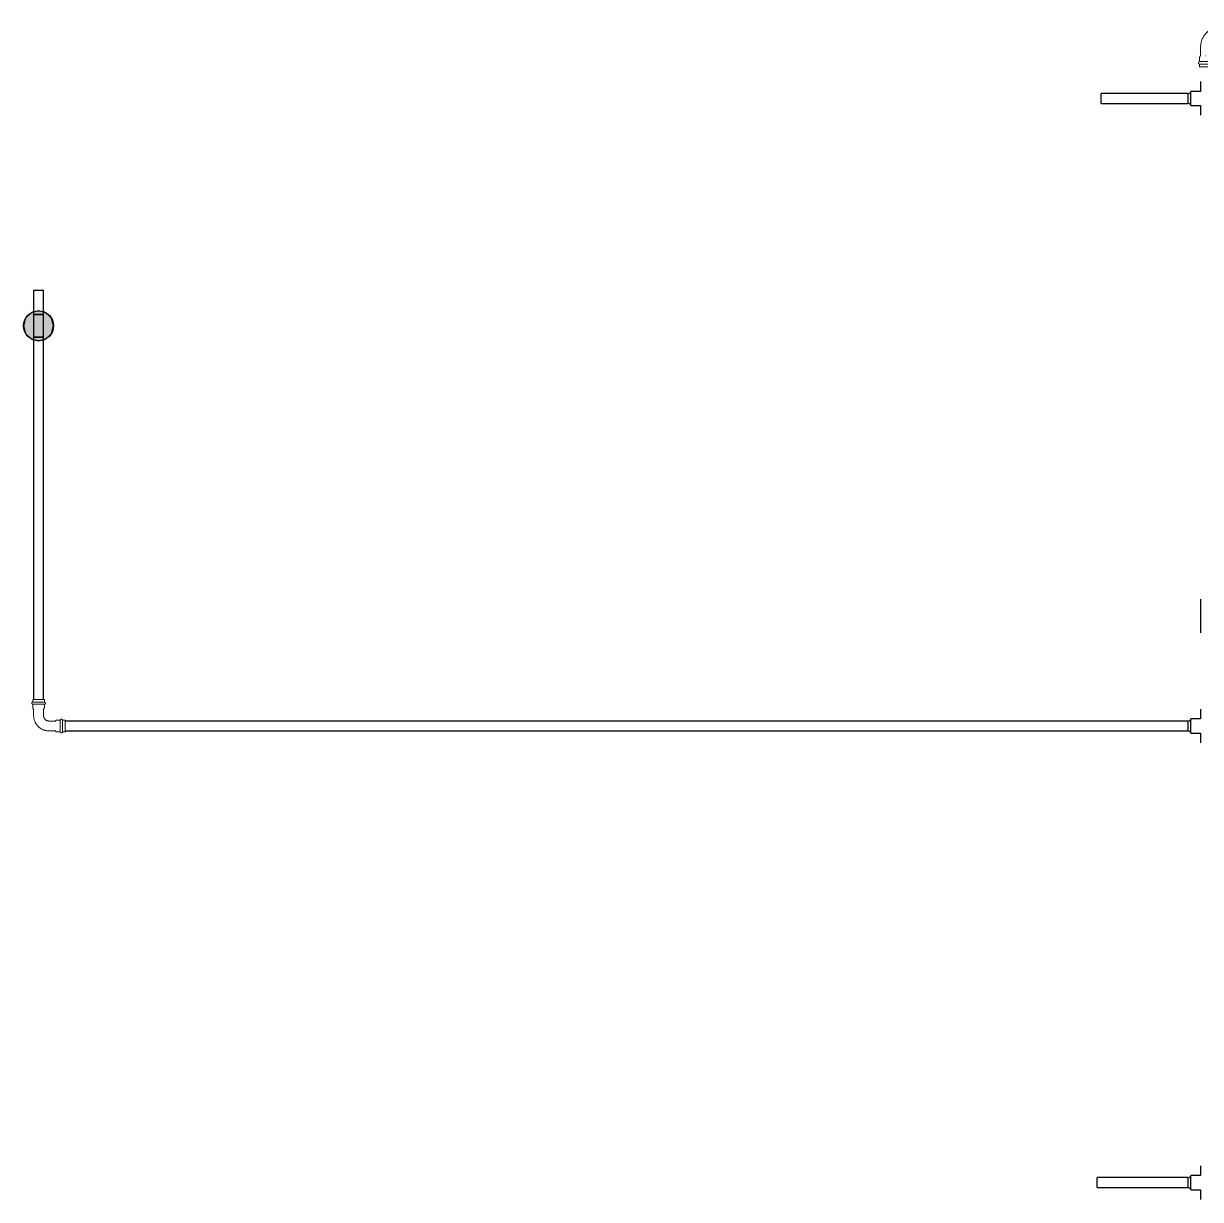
# Model space of a CAD drawing. Header units: inches. Extents: x -3327 to -1, y 8 to 1328.
# Drawn here: x -3323.6 to -3167, y 63 to 219.4 of the extents above; entities that cross this region are included whole.
import ezdxf

# ---------------------------------------------------------------- set-up
doc = ezdxf.new("R2010")
doc.units = ezdxf.units.IN
doc.header["$MEASUREMENT"] = 0
doc.layers.add('P-PIPE', color=3, linetype='Continuous', lineweight=9)
doc.layers.add('X - REF - FP', color=7, linetype='Continuous', true_color=0xb90000)

# ---------------------------------------------------------------- blocks, each defined once
blk = doc.blocks.new('Victaulic-VicPress316-Elbow 90-45deg Style P568_P571 - Standard-V3-SECOND LEVEL')
at = {"layer": 'P-PIPE'}
for p, q in [((-1.06, 4.55), (-1.06, 4.17)), ((1.06, 4.55), (-1.06, 4.55)), ((-1.06, 4.17), (1.06, 4.17)), ((-1.06, 3.85), (-1.06, 3.29)), ((-1.06, 3.85), (1.06, 3.85)), ((-0.95, 3.13), (-0.95, 2.02)), ((1.06, 4.17), (1.06, 4.55)), ((1.06, 3.29), (1.06, 3.85)), ((-0.77, 3.07), (-0.75, 3.07)), ((-0.31, 3.07), (-0.29, 3.07)), ((0.29, 3.07), (0.31, 3.07)), ((0.75, 3.07), (0.77, 3.07)), ((0.95, 2.02), (0.95, 3.12)), ((-4.17, 1.06), (-4.55, 1.06)), ((-4.55, 1.06), (-4.55, -1.06)), ((-4.17, -1.06), (-4.17, 1.06)), ((-3.29, 1.06), (-3.85, 1.06)), ((-3.85, -1.06), (-3.85, 1.06)), ((-2.02, 0.95), (-3.12, 0.95)), ((-3.07, 0.75), (-3.07, 0.77)), ((-3.07, 0.29), (-3.07, 0.31)), ((-4.55, -1.06), (-4.17, -1.06)), ((-3.85, -1.06), (-3.29, -1.06)), ((-3.14, -0.95), (-2.02, -0.95)), ((-3.07, -0.31), (-3.07, -0.29)), ((-3.07, -0.77), (-3.07, -0.75))]:
    blk.add_line(p, q, dxfattribs=at)
at = {"layer": 'P-PIPE', "flags": 128}
for points in [[(-1.06, 3.85), (-1.07, 3.85), (-1.07, 3.85), (-1.08, 3.85), (-1.09, 3.85), (-1.09, 3.85), (-1.1, 3.85), (-1.1, 3.85), (-1.11, 3.85), (-1.12, 3.86), (-1.12, 3.86), (-1.13, 3.86), (-1.13, 3.86), (-1.14, 3.87), (-1.15, 3.87), (-1.15, 3.87), (-1.16, 3.88), (-1.16, 3.88), (-1.17, 3.89), (-1.17, 3.89), (-1.18, 3.9), (-1.18, 3.9), (-1.19, 3.91), (-1.19, 3.91), (-1.19, 3.92), (-1.2, 3.92), (-1.2, 3.93), (-1.2, 3.93), (-1.21, 3.94), (-1.21, 3.94), (-1.21, 3.95), (-1.21, 3.96), (-1.22, 3.96), (-1.22, 3.97), (-1.22, 3.98), (-1.22, 3.98), (-1.22, 3.99), (-1.22, 4), (-1.22, 4), (-1.22, 4.01), (-1.22, 4.01), (-1.22, 4.02), (-1.22, 4.03), (-1.22, 4.03), (-1.22, 4.04), (-1.22, 4.05), (-1.22, 4.05), (-1.22, 4.06), (-1.21, 4.07), (-1.21, 4.07), (-1.21, 4.08), (-1.21, 4.08), (-1.2, 4.09), (-1.2, 4.1), (-1.2, 4.1), (-1.19, 4.11), (-1.19, 4.11), (-1.18, 4.12), (-1.18, 4.12), (-1.17, 4.13), (-1.17, 4.13), (-1.17, 4.14), (-1.16, 4.14), (-1.15, 4.14), (-1.15, 4.15), (-1.14, 4.15), (-1.14, 4.15), (-1.13, 4.16), (-1.13, 4.16), (-1.12, 4.16), (-1.11, 4.16), (-1.11, 4.17), (-1.1, 4.17), (-1.1, 4.17), (-1.09, 4.17), (-1.08, 4.17), (-1.08, 4.17), (-1.07, 4.17), (-1.06, 4.17), (-1.06, 4.17)], [(1.06, 4.17), (1.06, 4.17), (1.06, 4.17), (1.05, 4.17), (1.05, 4.17), (1.04, 4.17), (1.03, 4.17), (1.02, 4.17), (1.01, 4.17), (0.99, 4.17), (0.98, 4.17), (0.96, 4.17), (0.94, 4.17), (0.92, 4.17), (0.9, 4.17), (0.87, 4.17), (0.85, 4.17), (0.82, 4.17), (0.8, 4.17), (0.77, 4.17), (0.74, 4.17), (0.71, 4.17), (0.67, 4.17), (0.64, 4.17), (0.61, 4.17), (0.57, 4.17), (0.54, 4.17), (0.5, 4.17), (0.46, 4.17), (0.42, 4.17), (0.38, 4.17), (0.34, 4.17), (0.3, 4.17), (0.26, 4.17), (0.22, 4.17), (0.18, 4.17), (0.14, 4.17), (0.1, 4.17), (0.05, 4.17), (0.01, 4.17), (-0.03, 4.17), (-0.07, 4.17), (-0.12, 4.17), (-0.16, 4.17), (-0.2, 4.17), (-0.24, 4.17), (-0.28, 4.17), (-0.32, 4.17), (-0.36, 4.17), (-0.4, 4.17), (-0.44, 4.17), (-0.48, 4.17), (-0.52, 4.17), (-0.55, 4.17), (-0.59, 4.17), (-0.62, 4.17), (-0.66, 4.17), (-0.69, 4.17), (-0.72, 4.17), (-0.75, 4.17), (-0.78, 4.17), (-0.81, 4.17), (-0.84, 4.17), (-0.86, 4.17), (-0.88, 4.17), (-0.91, 4.17), (-0.93, 4.17), (-0.95, 4.17), (-0.97, 4.17), (-0.98, 4.17), (-1, 4.17), (-1.01, 4.17), (-1.02, 4.17), (-1.03, 4.17), (-1.04, 4.17), (-1.05, 4.17), (-1.05, 4.17), (-1.06, 4.17), (-1.06, 4.17), (-1.06, 4.17)], [(-1.06, 4.17), (-1.06, 4.17), (-1.06, 4.17), (-1.05, 4.17), (-1.05, 4.17), (-1.04, 4.17), (-1.03, 4.17), (-1.02, 4.17)], [(-1.06, 3.85), (-1.06, 3.85), (-1.06, 3.85), (-1.05, 3.85), (-1.05, 3.85), (-1.04, 3.85), (-1.03, 3.85), (-1.02, 3.85), (-1.01, 3.85), (-0.99, 3.85), (-0.98, 3.85), (-0.96, 3.85), (-0.94, 3.85), (-0.92, 3.85), (-0.9, 3.85), (-0.87, 3.85), (-0.85, 3.85), (-0.82, 3.85), (-0.8, 3.85), (-0.77, 3.85), (-0.74, 3.85), (-0.71, 3.85), (-0.67, 3.85), (-0.64, 3.85), (-0.61, 3.85), (-0.57, 3.85), (-0.54, 3.85), (-0.5, 3.85), (-0.46, 3.85), (-0.42, 3.85), (-0.38, 3.85), (-0.34, 3.85), (-0.3, 3.85), (-0.26, 3.85), (-0.22, 3.85), (-0.18, 3.85), (-0.14, 3.85), (-0.1, 3.85), (-0.05, 3.85), (-0.01, 3.85), (0.03, 3.85), (0.07, 3.85), (0.12, 3.85), (0.16, 3.85), (0.2, 3.85), (0.24, 3.85), (0.28, 3.85), (0.32, 3.85), (0.36, 3.85), (0.4, 3.85), (0.44, 3.85), (0.48, 3.85), (0.52, 3.85), (0.55, 3.85), (0.59, 3.85), (0.62, 3.85), (0.66, 3.85), (0.69, 3.85), (0.72, 3.85), (0.75, 3.85), (0.78, 3.85), (0.81, 3.85), (0.84, 3.85), (0.86, 3.85), (0.88, 3.85), (0.91, 3.85), (0.93, 3.85), (0.95, 3.85), (0.97, 3.85), (0.98, 3.85), (1, 3.85), (1.01, 3.85), (1.02, 3.85), (1.03, 3.85), (1.04, 3.85), (1.05, 3.85), (1.05, 3.85), (1.06, 3.85), (1.06, 3.85), (1.06, 3.85)], [(-1.02, 3.85), (-1.03, 3.85), (-1.04, 3.85), (-1.05, 3.85), (-1.05, 3.85), (-1.06, 3.85), (-1.06, 3.85), (-1.06, 3.85)], [(-0.95, 3.07), (-0.96, 3.08), (-0.97, 3.08), (-0.97, 3.09), (-0.98, 3.1), (-0.99, 3.11), (-1, 3.12), (-1, 3.12), (-1.01, 3.13), (-1.02, 3.14), (-1.02, 3.15), (-1.03, 3.16), (-1.03, 3.17), (-1.04, 3.18), (-1.04, 3.19), (-1.04, 3.2), (-1.05, 3.21), (-1.05, 3.22), (-1.05, 3.23), (-1.06, 3.24), (-1.06, 3.25), (-1.06, 3.27), (-1.06, 3.28), (-1.06, 3.29), (-1.06, 3.29)], [(1.06, 3.29), (1.06, 3.28), (1.06, 3.27), (1.06, 3.26), (1.06, 3.25), (1.05, 3.23), (1.05, 3.22), (1.05, 3.21), (1.05, 3.2), (1.04, 3.19), (1.04, 3.18), (1.03, 3.17), (1.03, 3.16), (1.02, 3.15), (1.02, 3.14), (1.01, 3.14), (1.01, 3.13), (1, 3.12), (0.99, 3.11), (0.98, 3.1), (0.98, 3.09), (0.97, 3.09), (0.96, 3.08), (0.95, 3.07), (0.95, 3.07)], [(1.02, 4.17), (1.03, 4.17), (1.04, 4.17), (1.05, 4.17), (1.05, 4.17), (1.06, 4.17), (1.06, 4.17), (1.06, 4.17)], [(1.06, 3.85), (1.06, 3.85), (1.06, 3.85), (1.05, 3.85), (1.05, 3.85), (1.04, 3.85), (1.03, 3.85), (1.02, 3.85)], [(1.06, 4.17), (1.07, 4.17), (1.07, 4.17), (1.08, 4.17), (1.09, 4.17), (1.09, 4.17), (1.1, 4.17), (1.1, 4.17), (1.11, 4.17), (1.12, 4.16), (1.12, 4.16), (1.13, 4.16), (1.13, 4.16), (1.14, 4.15), (1.15, 4.15), (1.15, 4.15), (1.16, 4.14), (1.16, 4.14), (1.17, 4.13), (1.17, 4.13), (1.18, 4.12), (1.18, 4.12), (1.19, 4.11), (1.19, 4.11), (1.19, 4.1), (1.2, 4.1), (1.2, 4.09), (1.2, 4.09), (1.21, 4.08), (1.21, 4.08), (1.21, 4.07), (1.21, 4.06), (1.22, 4.06), (1.22, 4.05), (1.22, 4.04), (1.22, 4.04), (1.22, 4.03), (1.22, 4.02), (1.22, 4.02), (1.22, 4.01), (1.22, 4.01), (1.22, 4), (1.22, 3.99), (1.22, 3.99), (1.22, 3.98), (1.22, 3.97), (1.22, 3.97), (1.22, 3.96), (1.21, 3.95), (1.21, 3.95), (1.21, 3.94), (1.21, 3.94), (1.2, 3.93), (1.2, 3.92), (1.2, 3.92), (1.19, 3.91), (1.19, 3.91), (1.18, 3.9), (1.18, 3.9), (1.17, 3.89), (1.17, 3.89), (1.17, 3.88), (1.16, 3.88), (1.15, 3.88), (1.15, 3.87), (1.14, 3.87), (1.14, 3.87), (1.13, 3.86), (1.13, 3.86), (1.12, 3.86), (1.11, 3.86), (1.11, 3.85), (1.1, 3.85), (1.1, 3.85), (1.09, 3.85), (1.08, 3.85), (1.08, 3.85), (1.07, 3.85), (1.06, 3.85), (1.06, 3.85)], [(-0.95, 2.02), (-0.95, 1.97), (-0.95, 1.93), (-0.96, 1.89), (-0.96, 1.85), (-0.97, 1.8), (-0.98, 1.76), (-0.99, 1.72), (-1, 1.68), (-1.02, 1.64), (-1.03, 1.6), (-1.05, 1.56), (-1.07, 1.52), (-1.09, 1.49), (-1.11, 1.45), (-1.14, 1.41), (-1.16, 1.38), (-1.19, 1.35), (-1.21, 1.31), (-1.24, 1.28), (-1.27, 1.25), (-1.3, 1.22), (-1.34, 1.19), (-1.37, 1.17), (-1.4, 1.14), (-1.44, 1.12), (-1.48, 1.1), (-1.51, 1.08), (-1.55, 1.06), (-1.59, 1.04), (-1.63, 1.02), (-1.67, 1.01), (-1.71, 0.99), (-1.75, 0.98), (-1.79, 0.97), (-1.83, 0.97), (-1.88, 0.96), (-1.92, 0.95), (-1.96, 0.95), (-2, 0.95), (-2.02, 0.95)], [(-2.02, -0.95), (-1.9, -0.95), (-1.78, -0.94), (-1.66, -0.93), (-1.54, -0.91), (-1.43, -0.89), (-1.31, -0.87), (-1.2, -0.83), (-1.08, -0.8), (-0.97, -0.76), (-0.86, -0.72), (-0.75, -0.67), (-0.65, -0.61), (-0.54, -0.56), (-0.44, -0.5), (-0.34, -0.43), (-0.24, -0.36), (-0.15, -0.29), (-0.06, -0.21), (0.03, -0.13), (0.11, -0.05), (0.19, 0.04), (0.27, 0.13), (0.34, 0.22), (0.41, 0.31), (0.48, 0.41), (0.54, 0.51), (0.6, 0.62), (0.65, 0.72), (0.7, 0.83), (0.75, 0.94), (0.79, 1.05), (0.83, 1.17), (0.86, 1.28), (0.88, 1.39), (0.91, 1.51), (0.92, 1.63), (0.94, 1.75), (0.95, 1.86), (0.95, 1.98), (0.95, 2.02)], [(-4.17, 1.06), (-4.17, 1.07), (-4.17, 1.07), (-4.17, 1.08), (-4.17, 1.09), (-4.17, 1.09), (-4.17, 1.1), (-4.17, 1.1), (-4.17, 1.11), (-4.16, 1.12), (-4.16, 1.12), (-4.16, 1.13), (-4.16, 1.13), (-4.15, 1.14), (-4.15, 1.15), (-4.15, 1.15), (-4.14, 1.16), (-4.14, 1.16), (-4.13, 1.17), (-4.13, 1.17), (-4.12, 1.18), (-4.12, 1.18), (-4.11, 1.19), (-4.11, 1.19), (-4.1, 1.19), (-4.1, 1.2), (-4.09, 1.2), (-4.09, 1.2), (-4.08, 1.21), (-4.08, 1.21), (-4.07, 1.21), (-4.06, 1.21), (-4.06, 1.22), (-4.05, 1.22), (-4.04, 1.22), (-4.04, 1.22), (-4.03, 1.22), (-4.02, 1.22), (-4.02, 1.22), (-4.01, 1.22), (-4.01, 1.22), (-4, 1.22), (-3.99, 1.22), (-3.99, 1.22), (-3.98, 1.22), (-3.97, 1.22), (-3.97, 1.22), (-3.96, 1.22), (-3.95, 1.21), (-3.95, 1.21), (-3.94, 1.21), (-3.94, 1.21), (-3.93, 1.2), (-3.92, 1.2), (-3.92, 1.2), (-3.91, 1.19), (-3.91, 1.19), (-3.9, 1.18), (-3.9, 1.18), (-3.89, 1.17), (-3.89, 1.17), (-3.88, 1.17), (-3.88, 1.16), (-3.88, 1.15), (-3.87, 1.15), (-3.87, 1.14), (-3.87, 1.14), (-3.86, 1.13), (-3.86, 1.13), (-3.86, 1.12), (-3.86, 1.11), (-3.85, 1.11), (-3.85, 1.1), (-3.85, 1.1), (-3.85, 1.09), (-3.85, 1.08), (-3.85, 1.08), (-3.85, 1.07), (-3.85, 1.06), (-3.85, 1.06)], [(-4.17, 1.06), (-4.17, 1.06), (-4.17, 1.06), (-4.17, 1.05), (-4.17, 1.05), (-4.17, 1.04), (-4.17, 1.03), (-4.17, 1.02), (-4.17, 1.01), (-4.17, 0.99), (-4.17, 0.98), (-4.17, 0.96), (-4.17, 0.94), (-4.17, 0.92), (-4.17, 0.9), (-4.17, 0.87), (-4.17, 0.85), (-4.17, 0.82), (-4.17, 0.8), (-4.17, 0.77), (-4.17, 0.74), (-4.17, 0.71), (-4.17, 0.67), (-4.17, 0.64), (-4.17, 0.61), (-4.17, 0.57), (-4.17, 0.54), (-4.17, 0.5), (-4.17, 0.46), (-4.17, 0.42), (-4.17, 0.38), (-4.17, 0.34), (-4.17, 0.3), (-4.17, 0.26), (-4.17, 0.22), (-4.17, 0.18), (-4.17, 0.14), (-4.17, 0.1), (-4.17, 0.05), (-4.17, 0.01), (-4.17, -0.03), (-4.17, -0.07), (-4.17, -0.12), (-4.17, -0.16), (-4.17, -0.2), (-4.17, -0.24), (-4.17, -0.28), (-4.17, -0.32), (-4.17, -0.36), (-4.17, -0.4), (-4.17, -0.44), (-4.17, -0.48), (-4.17, -0.52), (-4.17, -0.55), (-4.17, -0.59), (-4.17, -0.62), (-4.17, -0.66), (-4.17, -0.69), (-4.17, -0.72), (-4.17, -0.75), (-4.17, -0.78), (-4.17, -0.81), (-4.17, -0.84), (-4.17, -0.86), (-4.17, -0.88), (-4.17, -0.91), (-4.17, -0.93), (-4.17, -0.95), (-4.17, -0.97), (-4.17, -0.98), (-4.17, -1), (-4.17, -1.01), (-4.17, -1.02), (-4.17, -1.03), (-4.17, -1.04), (-4.17, -1.05), (-4.17, -1.05), (-4.17, -1.06), (-4.17, -1.06), (-4.17, -1.06)], [(-4.17, 1.02), (-4.17, 1.03), (-4.17, 1.04), (-4.17, 1.05), (-4.17, 1.05), (-4.17, 1.06), (-4.17, 1.06), (-4.17, 1.06)], [(-3.85, -1.06), (-3.85, -1.06), (-3.85, -1.06), (-3.85, -1.05), (-3.85, -1.05), (-3.85, -1.04), (-3.85, -1.03), (-3.85, -1.02), (-3.85, -1.01), (-3.85, -0.99), (-3.85, -0.98), (-3.85, -0.96), (-3.85, -0.94), (-3.85, -0.92), (-3.85, -0.9), (-3.85, -0.87), (-3.85, -0.85), (-3.85, -0.82), (-3.85, -0.8), (-3.85, -0.77), (-3.85, -0.74), (-3.85, -0.71), (-3.85, -0.67), (-3.85, -0.64), (-3.85, -0.61), (-3.85, -0.57), (-3.85, -0.54), (-3.85, -0.5), (-3.85, -0.46), (-3.85, -0.42), (-3.85, -0.38), (-3.85, -0.34), (-3.85, -0.3), (-3.85, -0.26), (-3.85, -0.22), (-3.85, -0.18), (-3.85, -0.14), (-3.85, -0.1), (-3.85, -0.05), (-3.85, -0.01), (-3.85, 0.03), (-3.85, 0.07), (-3.85, 0.12), (-3.85, 0.16), (-3.85, 0.2), (-3.85, 0.24), (-3.85, 0.28), (-3.85, 0.32), (-3.85, 0.36), (-3.85, 0.4), (-3.85, 0.44), (-3.85, 0.48), (-3.85, 0.52), (-3.85, 0.55), (-3.85, 0.59), (-3.85, 0.62), (-3.85, 0.66), (-3.85, 0.69), (-3.85, 0.72), (-3.85, 0.75), (-3.85, 0.78), (-3.85, 0.81), (-3.85, 0.84), (-3.85, 0.86), (-3.85, 0.88), (-3.85, 0.91), (-3.85, 0.93), (-3.85, 0.95), (-3.85, 0.97), (-3.85, 0.98), (-3.85, 1), (-3.85, 1.01), (-3.85, 1.02), (-3.85, 1.03), (-3.85, 1.04), (-3.85, 1.05), (-3.85, 1.05), (-3.85, 1.06), (-3.85, 1.06), (-3.85, 1.06)], [(-3.85, 1.06), (-3.85, 1.06), (-3.85, 1.06), (-3.85, 1.05), (-3.85, 1.05), (-3.85, 1.04), (-3.85, 1.03), (-3.85, 1.02)], [(-3.29, 1.06), (-3.28, 1.06), (-3.27, 1.06), (-3.26, 1.06), (-3.25, 1.06), (-3.23, 1.05), (-3.22, 1.05), (-3.21, 1.05), (-3.2, 1.05), (-3.19, 1.04), (-3.18, 1.04), (-3.17, 1.03), (-3.16, 1.03), (-3.15, 1.02), (-3.14, 1.02), (-3.14, 1.01), (-3.13, 1.01), (-3.12, 1), (-3.11, 0.99), (-3.1, 0.98), (-3.09, 0.98), (-3.09, 0.97), (-3.08, 0.96), (-3.07, 0.95), (-3.07, 0.95)], [(-4.17, -1.06), (-4.17, -1.06), (-4.17, -1.06), (-4.17, -1.05), (-4.17, -1.05), (-4.17, -1.04), (-4.17, -1.03), (-4.17, -1.02)], [(-3.85, -1.06), (-3.85, -1.07), (-3.85, -1.07), (-3.85, -1.08), (-3.85, -1.09), (-3.85, -1.09), (-3.85, -1.1), (-3.85, -1.1), (-3.85, -1.11), (-3.86, -1.12), (-3.86, -1.12), (-3.86, -1.13), (-3.86, -1.13), (-3.87, -1.14), (-3.87, -1.15), (-3.87, -1.15), (-3.88, -1.16), (-3.88, -1.16), (-3.89, -1.17), (-3.89, -1.17), (-3.9, -1.18), (-3.9, -1.18), (-3.91, -1.19), (-3.91, -1.19), (-3.92, -1.19), (-3.92, -1.2), (-3.93, -1.2), (-3.93, -1.2), (-3.94, -1.21), (-3.94, -1.21), (-3.95, -1.21), (-3.96, -1.21), (-3.96, -1.22), (-3.97, -1.22), (-3.98, -1.22), (-3.98, -1.22), (-3.99, -1.22), (-4, -1.22), (-4, -1.22), (-4.01, -1.22), (-4.01, -1.22), (-4.02, -1.22), (-4.03, -1.22), (-4.03, -1.22), (-4.04, -1.22), (-4.05, -1.22), (-4.05, -1.22), (-4.06, -1.22), (-4.07, -1.21), (-4.07, -1.21), (-4.08, -1.21), (-4.08, -1.21), (-4.09, -1.2), (-4.1, -1.2), (-4.1, -1.2), (-4.11, -1.19), (-4.11, -1.19), (-4.12, -1.18), (-4.12, -1.18), (-4.13, -1.17), (-4.13, -1.17), (-4.14, -1.17), (-4.14, -1.16), (-4.14, -1.15), (-4.15, -1.15), (-4.15, -1.14), (-4.15, -1.14), (-4.16, -1.13), (-4.16, -1.13), (-4.16, -1.12), (-4.16, -1.11), (-4.17, -1.11), (-4.17, -1.1), (-4.17, -1.1), (-4.17, -1.09), (-4.17, -1.08), (-4.17, -1.08), (-4.17, -1.07), (-4.17, -1.06), (-4.17, -1.06)], [(-3.85, -1.02), (-3.85, -1.03), (-3.85, -1.04), (-3.85, -1.05), (-3.85, -1.05), (-3.85, -1.06), (-3.85, -1.06), (-3.85, -1.06)], [(-3.07, -0.95), (-3.08, -0.96), (-3.08, -0.97), (-3.09, -0.97), (-3.1, -0.98), (-3.11, -0.99), (-3.12, -1), (-3.12, -1), (-3.13, -1.01), (-3.14, -1.02), (-3.15, -1.02), (-3.16, -1.03), (-3.17, -1.03), (-3.18, -1.04), (-3.19, -1.04), (-3.2, -1.04), (-3.21, -1.05), (-3.22, -1.05), (-3.23, -1.05), (-3.24, -1.06), (-3.25, -1.06), (-3.27, -1.06), (-3.28, -1.06), (-3.29, -1.06), (-3.29, -1.06)]]:
    blk.add_lwpolyline(points, dxfattribs=at)
blk = doc.blocks.new('Victaulic-VicPress316-Elbow 90-45deg Style P568_P571 - Standard-V1-SECOND LEVEL')
at = {"layer": 'P-PIPE'}
for p, q in [((-0.77, 3.52), (-0.77, 3.18)), ((0.77, 3.52), (-0.77, 3.52)), ((-0.77, 3.18), (0.77, 3.18)), ((0.77, 3.18), (0.77, 3.52)), ((-0.77, 2.89), (-0.77, 2.44)), ((-0.77, 2.89), (0.77, 2.89)), ((-0.66, 2.28), (-0.66, 1.39)), ((0.66, 1.39), (0.66, 2.28)), ((0.77, 2.44), (0.77, 2.89)), ((-3.18, 0.77), (-3.52, 0.77)), ((-3.52, 0.77), (-3.52, -0.77)), ((-3.18, -0.77), (-3.18, 0.77)), ((-2.44, 0.77), (-2.89, 0.77)), ((-2.89, -0.77), (-2.89, 0.77)), ((-1.39, 0.66), (-2.28, 0.66)), ((-3.52, -0.77), (-3.18, -0.77)), ((-2.89, -0.77), (-2.44, -0.77)), ((-2.28, -0.66), (-1.39, -0.66))]:
    blk.add_line(p, q, dxfattribs=at)
at = {"layer": 'P-PIPE', "flags": 128}
for points in [[(-0.77, 2.89), (-0.77, 2.89), (-0.78, 2.89), (-0.78, 2.89), (-0.79, 2.89), (-0.8, 2.89), (-0.8, 2.89), (-0.81, 2.9), (-0.81, 2.9), (-0.82, 2.9), (-0.82, 2.9), (-0.83, 2.9), (-0.83, 2.91), (-0.84, 2.91), (-0.84, 2.91), (-0.85, 2.92), (-0.85, 2.92), (-0.86, 2.92), (-0.86, 2.93), (-0.87, 2.93), (-0.87, 2.93), (-0.87, 2.94), (-0.88, 2.94), (-0.88, 2.95), (-0.89, 2.95), (-0.89, 2.96), (-0.89, 2.96), (-0.89, 2.97), (-0.9, 2.97), (-0.9, 2.98), (-0.9, 2.98), (-0.9, 2.99), (-0.91, 2.99), (-0.91, 3), (-0.91, 3.01), (-0.91, 3.01), (-0.91, 3.02), (-0.91, 3.02), (-0.91, 3.03), (-0.91, 3.03), (-0.91, 3.04), (-0.91, 3.05), (-0.91, 3.05), (-0.91, 3.06), (-0.91, 3.06), (-0.91, 3.07), (-0.91, 3.07), (-0.91, 3.08), (-0.9, 3.09), (-0.9, 3.09), (-0.9, 3.1), (-0.9, 3.1), (-0.89, 3.11), (-0.89, 3.11), (-0.89, 3.12), (-0.88, 3.12), (-0.88, 3.13), (-0.88, 3.13), (-0.87, 3.14), (-0.87, 3.14), (-0.86, 3.14), (-0.86, 3.15), (-0.86, 3.15), (-0.85, 3.15), (-0.85, 3.16), (-0.84, 3.16), (-0.84, 3.16), (-0.83, 3.17), (-0.83, 3.17), (-0.82, 3.17), (-0.82, 3.17), (-0.81, 3.17), (-0.8, 3.18), (-0.8, 3.18), (-0.79, 3.18), (-0.79, 3.18), (-0.78, 3.18), (-0.78, 3.18), (-0.77, 3.18), (-0.77, 3.18)], [(0.77, 3.18), (0.77, 3.18), (0.76, 3.18), (0.76, 3.18), (0.76, 3.18), (0.75, 3.18), (0.74, 3.18), (0.74, 3.18), (0.73, 3.18), (0.72, 3.18), (0.71, 3.18), (0.69, 3.18), (0.68, 3.18), (0.67, 3.18), (0.65, 3.18), (0.63, 3.18), (0.61, 3.18), (0.6, 3.18), (0.58, 3.18), (0.56, 3.18), (0.53, 3.18), (0.51, 3.18), (0.49, 3.18), (0.46, 3.18), (0.44, 3.18), (0.41, 3.18), (0.39, 3.18), (0.36, 3.18), (0.33, 3.18), (0.31, 3.18), (0.28, 3.18), (0.25, 3.18), (0.22, 3.18), (0.19, 3.18), (0.16, 3.18), (0.13, 3.18), (0.1, 3.18), (0.07, 3.18), (0.04, 3.18), (0.01, 3.18), (-0.02, 3.18), (-0.05, 3.18), (-0.08, 3.18), (-0.11, 3.18), (-0.14, 3.18), (-0.17, 3.18), (-0.2, 3.18), (-0.23, 3.18), (-0.26, 3.18), (-0.29, 3.18), (-0.32, 3.18), (-0.35, 3.18), (-0.37, 3.18), (-0.4, 3.18), (-0.43, 3.18), (-0.45, 3.18), (-0.48, 3.18), (-0.5, 3.18), (-0.52, 3.18), (-0.54, 3.18), (-0.57, 3.18), (-0.59, 3.18), (-0.6, 3.18), (-0.62, 3.18), (-0.64, 3.18), (-0.66, 3.18), (-0.67, 3.18), (-0.69, 3.18), (-0.7, 3.18), (-0.71, 3.18), (-0.72, 3.18), (-0.73, 3.18), (-0.74, 3.18), (-0.75, 3.18), (-0.75, 3.18), (-0.76, 3.18), (-0.76, 3.18), (-0.77, 3.18), (-0.77, 3.18), (-0.77, 3.18)], [(-0.77, 3.18), (-0.77, 3.18), (-0.76, 3.18), (-0.76, 3.18), (-0.76, 3.18), (-0.75, 3.18), (-0.74, 3.18), (-0.74, 3.18), (-0.73, 3.18)], [(0.72, 3.18), (0.73, 3.18), (0.74, 3.18), (0.75, 3.18), (0.75, 3.18), (0.76, 3.18), (0.76, 3.18), (0.77, 3.18), (0.77, 3.18), (0.77, 3.18)], [(0.77, 3.18), (0.77, 3.18), (0.78, 3.18), (0.78, 3.18), (0.79, 3.18), (0.8, 3.18), (0.8, 3.18), (0.81, 3.18), (0.81, 3.17), (0.82, 3.17), (0.82, 3.17), (0.83, 3.17), (0.83, 3.17), (0.84, 3.16), (0.84, 3.16), (0.85, 3.16), (0.85, 3.15), (0.86, 3.15), (0.86, 3.15), (0.87, 3.14), (0.87, 3.14), (0.87, 3.13), (0.88, 3.13), (0.88, 3.12), (0.89, 3.12), (0.89, 3.11), (0.89, 3.11), (0.89, 3.1), (0.9, 3.1), (0.9, 3.09), (0.9, 3.09), (0.9, 3.08), (0.91, 3.08), (0.91, 3.07), (0.91, 3.07), (0.91, 3.06), (0.91, 3.05), (0.91, 3.05), (0.91, 3.04), (0.91, 3.04), (0.91, 3.03), (0.91, 3.03), (0.91, 3.02), (0.91, 3.01), (0.91, 3.01), (0.91, 3), (0.91, 3), (0.91, 2.99), (0.9, 2.99), (0.9, 2.98), (0.9, 2.98), (0.9, 2.97), (0.89, 2.97), (0.89, 2.96), (0.89, 2.96), (0.88, 2.95), (0.88, 2.95), (0.88, 2.94), (0.87, 2.94), (0.87, 2.93), (0.86, 2.93), (0.86, 2.92), (0.86, 2.92), (0.85, 2.92), (0.85, 2.91), (0.84, 2.91), (0.84, 2.91), (0.83, 2.91), (0.83, 2.9), (0.82, 2.9), (0.82, 2.9), (0.81, 2.9), (0.8, 2.9), (0.8, 2.89), (0.79, 2.89), (0.79, 2.89), (0.78, 2.89), (0.78, 2.89), (0.77, 2.89), (0.77, 2.89)], [(-0.77, 2.89), (-0.77, 2.89), (-0.76, 2.89), (-0.76, 2.89), (-0.76, 2.89), (-0.75, 2.89), (-0.74, 2.89), (-0.74, 2.89), (-0.73, 2.89), (-0.72, 2.89), (-0.71, 2.89), (-0.69, 2.89), (-0.68, 2.89), (-0.67, 2.89), (-0.65, 2.89), (-0.63, 2.89), (-0.61, 2.89), (-0.6, 2.89), (-0.58, 2.89), (-0.56, 2.89), (-0.53, 2.89), (-0.51, 2.89), (-0.49, 2.89), (-0.46, 2.89), (-0.44, 2.89), (-0.41, 2.89), (-0.39, 2.89), (-0.36, 2.89), (-0.33, 2.89), (-0.31, 2.89), (-0.28, 2.89), (-0.25, 2.89), (-0.22, 2.89), (-0.19, 2.89), (-0.16, 2.89), (-0.13, 2.89), (-0.1, 2.89), (-0.07, 2.89), (-0.04, 2.89), (-0.01, 2.89), (0.02, 2.89), (0.05, 2.89), (0.08, 2.89), (0.11, 2.89), (0.14, 2.89), (0.17, 2.89), (0.2, 2.89), (0.23, 2.89), (0.26, 2.89), (0.29, 2.89), (0.32, 2.89), (0.35, 2.89), (0.37, 2.89), (0.4, 2.89), (0.43, 2.89), (0.45, 2.89), (0.48, 2.89), (0.5, 2.89), (0.52, 2.89), (0.54, 2.89), (0.57, 2.89), (0.59, 2.89), (0.6, 2.89), (0.62, 2.89), (0.64, 2.89), (0.66, 2.89), (0.67, 2.89), (0.69, 2.89), (0.7, 2.89), (0.71, 2.89), (0.72, 2.89), (0.73, 2.89), (0.74, 2.89), (0.75, 2.89), (0.75, 2.89), (0.76, 2.89), (0.76, 2.89), (0.77, 2.89), (0.77, 2.89), (0.77, 2.89)], [(-0.72, 2.89), (-0.73, 2.89), (-0.74, 2.89), (-0.75, 2.89), (-0.75, 2.89), (-0.76, 2.89), (-0.76, 2.89), (-0.77, 2.89), (-0.77, 2.89), (-0.77, 2.89)], [(-0.66, 2.22), (-0.67, 2.23), (-0.67, 2.23), (-0.68, 2.24), (-0.69, 2.25), (-0.7, 2.26), (-0.7, 2.27), (-0.71, 2.27), (-0.72, 2.28), (-0.72, 2.29), (-0.73, 2.3), (-0.73, 2.31), (-0.74, 2.32), (-0.74, 2.33), (-0.75, 2.34), (-0.75, 2.35), (-0.76, 2.36), (-0.76, 2.37), (-0.76, 2.38), (-0.76, 2.39), (-0.76, 2.4), (-0.77, 2.42), (-0.77, 2.43), (-0.77, 2.44), (-0.77, 2.44)], [(0.77, 2.44), (0.77, 2.43), (0.77, 2.42), (0.76, 2.41), (0.76, 2.4), (0.76, 2.38), (0.76, 2.37), (0.76, 2.36), (0.75, 2.35), (0.75, 2.34), (0.74, 2.33), (0.74, 2.32), (0.74, 2.31), (0.73, 2.3), (0.72, 2.29), (0.72, 2.29), (0.71, 2.28), (0.71, 2.27), (0.7, 2.26), (0.69, 2.25), (0.68, 2.24), (0.68, 2.24), (0.67, 2.23), (0.66, 2.22), (0.66, 2.22)], [(0.77, 2.89), (0.77, 2.89), (0.76, 2.89), (0.76, 2.89), (0.76, 2.89), (0.75, 2.89), (0.74, 2.89), (0.74, 2.89), (0.73, 2.89)], [(-3.18, 0.77), (-3.18, 0.77), (-3.18, 0.78), (-3.18, 0.78), (-3.18, 0.79), (-3.18, 0.8), (-3.18, 0.8), (-3.18, 0.81), (-3.17, 0.81), (-3.17, 0.82), (-3.17, 0.82), (-3.17, 0.83), (-3.17, 0.83), (-3.16, 0.84), (-3.16, 0.84), (-3.16, 0.85), (-3.15, 0.85), (-3.15, 0.86), (-3.15, 0.86), (-3.14, 0.87), (-3.14, 0.87), (-3.13, 0.87), (-3.13, 0.88), (-3.12, 0.88), (-3.12, 0.89), (-3.11, 0.89), (-3.11, 0.89), (-3.1, 0.89), (-3.1, 0.9), (-3.09, 0.9), (-3.09, 0.9), (-3.08, 0.9), (-3.08, 0.91), (-3.07, 0.91), (-3.07, 0.91), (-3.06, 0.91), (-3.05, 0.91), (-3.05, 0.91), (-3.04, 0.91), (-3.04, 0.91), (-3.03, 0.91), (-3.03, 0.91), (-3.02, 0.91), (-3.01, 0.91), (-3.01, 0.91), (-3, 0.91), (-3, 0.91), (-2.99, 0.91), (-2.99, 0.9), (-2.98, 0.9), (-2.98, 0.9), (-2.97, 0.9), (-2.97, 0.89), (-2.96, 0.89), (-2.96, 0.89), (-2.95, 0.88), (-2.95, 0.88), (-2.94, 0.88), (-2.94, 0.87), (-2.93, 0.87), (-2.93, 0.86), (-2.92, 0.86), (-2.92, 0.86), (-2.92, 0.85), (-2.91, 0.85), (-2.91, 0.84), (-2.91, 0.84), (-2.91, 0.83), (-2.9, 0.83), (-2.9, 0.82), (-2.9, 0.82), (-2.9, 0.81), (-2.9, 0.8), (-2.89, 0.8), (-2.89, 0.79), (-2.89, 0.79), (-2.89, 0.78), (-2.89, 0.78), (-2.89, 0.77), (-2.89, 0.77)], [(-3.18, 0.77), (-3.18, 0.77), (-3.18, 0.76), (-3.18, 0.76), (-3.18, 0.76), (-3.18, 0.75), (-3.18, 0.74), (-3.18, 0.74), (-3.18, 0.73), (-3.18, 0.72), (-3.18, 0.71), (-3.18, 0.69), (-3.18, 0.68), (-3.18, 0.67), (-3.18, 0.65), (-3.18, 0.63), (-3.18, 0.61), (-3.18, 0.6), (-3.18, 0.58), (-3.18, 0.56), (-3.18, 0.53), (-3.18, 0.51), (-3.18, 0.49), (-3.18, 0.46), (-3.18, 0.44), (-3.18, 0.41), (-3.18, 0.39), (-3.18, 0.36), (-3.18, 0.33), (-3.18, 0.31), (-3.18, 0.28), (-3.18, 0.25), (-3.18, 0.22), (-3.18, 0.19), (-3.18, 0.16), (-3.18, 0.13), (-3.18, 0.1), (-3.18, 0.07), (-3.18, 0.04), (-3.18, 0.01), (-3.18, -0.02), (-3.18, -0.05), (-3.18, -0.08), (-3.18, -0.11), (-3.18, -0.14), (-3.18, -0.17), (-3.18, -0.2), (-3.18, -0.23), (-3.18, -0.26), (-3.18, -0.29), (-3.18, -0.32), (-3.18, -0.35), (-3.18, -0.37), (-3.18, -0.4), (-3.18, -0.43), (-3.18, -0.45), (-3.18, -0.48), (-3.18, -0.5), (-3.18, -0.52), (-3.18, -0.54), (-3.18, -0.57), (-3.18, -0.59), (-3.18, -0.6), (-3.18, -0.62), (-3.18, -0.64), (-3.18, -0.66), (-3.18, -0.67), (-3.18, -0.69), (-3.18, -0.7), (-3.18, -0.71), (-3.18, -0.72), (-3.18, -0.73), (-3.18, -0.74), (-3.18, -0.75), (-3.18, -0.75), (-3.18, -0.76), (-3.18, -0.76), (-3.18, -0.77), (-3.18, -0.77), (-3.18, -0.77)], [(-3.18, 0.72), (-3.18, 0.73), (-3.18, 0.74), (-3.18, 0.75), (-3.18, 0.75), (-3.18, 0.76), (-3.18, 0.76), (-3.18, 0.77), (-3.18, 0.77), (-3.18, 0.77)], [(-2.89, -0.77), (-2.89, -0.77), (-2.89, -0.76), (-2.89, -0.76), (-2.89, -0.76), (-2.89, -0.75), (-2.89, -0.74), (-2.89, -0.74), (-2.89, -0.73), (-2.89, -0.72), (-2.89, -0.71), (-2.89, -0.69), (-2.89, -0.68), (-2.89, -0.67), (-2.89, -0.65), (-2.89, -0.63), (-2.89, -0.61), (-2.89, -0.6), (-2.89, -0.58), (-2.89, -0.56), (-2.89, -0.53), (-2.89, -0.51), (-2.89, -0.49), (-2.89, -0.46), (-2.89, -0.44), (-2.89, -0.41), (-2.89, -0.39), (-2.89, -0.36), (-2.89, -0.33), (-2.89, -0.31), (-2.89, -0.28), (-2.89, -0.25), (-2.89, -0.22), (-2.89, -0.19), (-2.89, -0.16), (-2.89, -0.13), (-2.89, -0.1), (-2.89, -0.07), (-2.89, -0.04), (-2.89, -0.01), (-2.89, 0.02), (-2.89, 0.05), (-2.89, 0.08), (-2.89, 0.11), (-2.89, 0.14), (-2.89, 0.17), (-2.89, 0.2), (-2.89, 0.23), (-2.89, 0.26), (-2.89, 0.29), (-2.89, 0.32), (-2.89, 0.35), (-2.89, 0.37), (-2.89, 0.4), (-2.89, 0.43), (-2.89, 0.45), (-2.89, 0.48), (-2.89, 0.5), (-2.89, 0.52), (-2.89, 0.54), (-2.89, 0.57), (-2.89, 0.59), (-2.89, 0.6), (-2.89, 0.62), (-2.89, 0.64), (-2.89, 0.66), (-2.89, 0.67), (-2.89, 0.69), (-2.89, 0.7), (-2.89, 0.71), (-2.89, 0.72), (-2.89, 0.73), (-2.89, 0.74), (-2.89, 0.75), (-2.89, 0.75), (-2.89, 0.76), (-2.89, 0.76), (-2.89, 0.77), (-2.89, 0.77), (-2.89, 0.77)], [(-2.89, 0.77), (-2.89, 0.77), (-2.89, 0.76), (-2.89, 0.76), (-2.89, 0.76), (-2.89, 0.75), (-2.89, 0.74), (-2.89, 0.74), (-2.89, 0.73)], [(-2.44, 0.77), (-2.43, 0.77), (-2.42, 0.77), (-2.41, 0.76), (-2.4, 0.76), (-2.38, 0.76), (-2.37, 0.76), (-2.36, 0.76), (-2.35, 0.75), (-2.34, 0.75), (-2.33, 0.74), (-2.32, 0.74), (-2.31, 0.74), (-2.3, 0.73), (-2.29, 0.72), (-2.29, 0.72), (-2.28, 0.71), (-2.27, 0.71), (-2.26, 0.7), (-2.25, 0.69), (-2.24, 0.68), (-2.24, 0.68), (-2.23, 0.67), (-2.22, 0.66), (-2.22, 0.66)], [(-0.66, 1.39), (-0.66, 1.36), (-0.66, 1.33), (-0.66, 1.3), (-0.67, 1.28), (-0.67, 1.25), (-0.68, 1.22), (-0.69, 1.19), (-0.69, 1.16), (-0.7, 1.13), (-0.72, 1.11), (-0.73, 1.08), (-0.74, 1.05), (-0.75, 1.03), (-0.77, 1), (-0.79, 0.98), (-0.8, 0.95), (-0.82, 0.93), (-0.84, 0.91), (-0.86, 0.89), (-0.88, 0.87), (-0.9, 0.85), (-0.92, 0.83), (-0.95, 0.81), (-0.97, 0.79), (-1, 0.77), (-1.02, 0.76), (-1.05, 0.74), (-1.07, 0.73), (-1.1, 0.72), (-1.13, 0.71), (-1.15, 0.7), (-1.18, 0.69), (-1.21, 0.68), (-1.24, 0.67), (-1.27, 0.67), (-1.3, 0.66), (-1.33, 0.66), (-1.36, 0.66), (-1.39, 0.66), (-1.39, 0.66)], [(-1.39, -0.66), (-1.31, -0.66), (-1.23, -0.65), (-1.15, -0.64), (-1.07, -0.63), (-0.99, -0.62), (-0.91, -0.6), (-0.83, -0.58), (-0.75, -0.55), (-0.67, -0.53), (-0.59, -0.5), (-0.52, -0.46), (-0.45, -0.43), (-0.37, -0.39), (-0.3, -0.34), (-0.24, -0.3), (-0.17, -0.25), (-0.1, -0.2), (-0.04, -0.15), (0.02, -0.09), (0.08, -0.04), (0.13, 0.02), (0.19, 0.09), (0.24, 0.15), (0.29, 0.22), (0.33, 0.29), (0.38, 0.35), (0.42, 0.43), (0.45, 0.5), (0.49, 0.57), (0.52, 0.65), (0.55, 0.73), (0.57, 0.81), (0.59, 0.88), (0.61, 0.96), (0.63, 1.04), (0.64, 1.13), (0.65, 1.21), (0.65, 1.29), (0.66, 1.37), (0.66, 1.39)], [(-3.18, -0.77), (-3.18, -0.77), (-3.18, -0.76), (-3.18, -0.76), (-3.18, -0.76), (-3.18, -0.75), (-3.18, -0.74), (-3.18, -0.74), (-3.18, -0.73)], [(-2.89, -0.77), (-2.89, -0.77), (-2.89, -0.78), (-2.89, -0.78), (-2.89, -0.79), (-2.89, -0.8), (-2.89, -0.8), (-2.9, -0.81), (-2.9, -0.81), (-2.9, -0.82), (-2.9, -0.82), (-2.9, -0.83), (-2.91, -0.83), (-2.91, -0.84), (-2.91, -0.84), (-2.92, -0.85), (-2.92, -0.85), (-2.92, -0.86), (-2.93, -0.86), (-2.93, -0.87), (-2.93, -0.87), (-2.94, -0.87), (-2.94, -0.88), (-2.95, -0.88), (-2.95, -0.89), (-2.96, -0.89), (-2.96, -0.89), (-2.97, -0.89), (-2.97, -0.9), (-2.98, -0.9), (-2.98, -0.9), (-2.99, -0.9), (-2.99, -0.91), (-3, -0.91), (-3.01, -0.91), (-3.01, -0.91), (-3.02, -0.91), (-3.02, -0.91), (-3.03, -0.91), (-3.03, -0.91), (-3.04, -0.91), (-3.05, -0.91), (-3.05, -0.91), (-3.06, -0.91), (-3.06, -0.91), (-3.07, -0.91), (-3.07, -0.91), (-3.08, -0.91), (-3.09, -0.9), (-3.09, -0.9), (-3.1, -0.9), (-3.1, -0.9), (-3.11, -0.89), (-3.11, -0.89), (-3.12, -0.89), (-3.12, -0.88), (-3.13, -0.88), (-3.13, -0.88), (-3.14, -0.87), (-3.14, -0.87), (-3.14, -0.86), (-3.15, -0.86), (-3.15, -0.86), (-3.15, -0.85), (-3.16, -0.85), (-3.16, -0.84), (-3.16, -0.84), (-3.17, -0.83), (-3.17, -0.83), (-3.17, -0.82), (-3.17, -0.82), (-3.17, -0.81), (-3.18, -0.8), (-3.18, -0.8), (-3.18, -0.79), (-3.18, -0.79), (-3.18, -0.78), (-3.18, -0.78), (-3.18, -0.77), (-3.18, -0.77)], [(-2.89, -0.72), (-2.89, -0.73), (-2.89, -0.74), (-2.89, -0.75), (-2.89, -0.75), (-2.89, -0.76), (-2.89, -0.76), (-2.89, -0.77), (-2.89, -0.77), (-2.89, -0.77)], [(-2.22, -0.66), (-2.23, -0.67), (-2.23, -0.67), (-2.24, -0.68), (-2.25, -0.69), (-2.26, -0.7), (-2.27, -0.7), (-2.27, -0.71), (-2.28, -0.72), (-2.29, -0.72), (-2.3, -0.73), (-2.31, -0.73), (-2.32, -0.74), (-2.33, -0.74), (-2.34, -0.75), (-2.35, -0.75), (-2.36, -0.76), (-2.37, -0.76), (-2.38, -0.76), (-2.39, -0.76), (-2.4, -0.76), (-2.42, -0.77), (-2.43, -0.77), (-2.44, -0.77), (-2.44, -0.77)]]:
    blk.add_lwpolyline(points, dxfattribs=at)

msp = doc.modelspace()

# ---------------------------------------------------------------- hatches: boundary and pattern name
at = {"layer": 'X - REF - FP'}
msp.add_hatch(color=256, dxfattribs=at).paths.add_polyline_path([(-3321.58, 177.21), (-3320.58, 177.48), (-3319.85, 178.21), (-3319.59, 179.23), (-3319.85, 180.21), (-3320.58, 180.94), (-3321.58, 181.21), (-3322.58, 180.94), (-3323.31, 180.21), (-3323.58, 179.21), (-3323.31, 178.21), (-3322.58, 177.48)], flags=0)
h = msp.add_hatch(color=256, dxfattribs=at)
edge = h.paths.add_edge_path(flags=0)
edge.add_arc((-3321.58, 179.21), 2, 0, 360)

# ---------------------------------------------------------------- linework, layer by layer
for p, q in [((-3167, 211.7), (-3167, 210.41)), ((-3168.7, 210.12), (-3180.22, 210.12)), ((-3180.22, 208.8), (-3180.22, 210.12)), ((-3168.29, 210.27), (-3168.7, 210.02)), ((-3168.7, 210.12), (-3168.7, 208.8)), ((-3167, 210.41), (-3168.29, 210.41)), ((-3168.29, 208.51), (-3168.29, 210.41)), ((-3180.22, 208.8), (-3168.7, 208.8)), ((-3168.7, 208.9), (-3168.29, 208.65)), ((-3168.29, 208.51), (-3167, 208.51)), ((-3167, 208.51), (-3167, 207.22)), ((-3322.24, 183.96), (-3322.24, 180.71)), ((-3322.24, 183.96), (-3320.93, 183.96)), ((-3320.93, 180.71), (-3320.93, 183.96)), ((-3323.31, 180.21), (-3323.58, 179.21)), ((-3322.58, 180.94), (-3323.31, 180.21)), ((-3321.58, 181.21), (-3322.58, 180.94)), ((-3320.93, 180.71), (-3322.24, 180.71)), ((-3322.24, 180.71), (-3322.24, 177.71)), ((-3322.24, 180.71), (-3322.22, 180.71)), ((-3322.22, 180.71), (-3322.15, 180.71)), ((-3322.15, 180.71), (-3322.05, 180.71)), ((-3322.05, 180.71), (-3321.91, 180.71)), ((-3321.91, 180.71), (-3321.75, 180.71)), ((-3321.75, 180.71), (-3321.58, 180.71)), ((-3320.58, 180.94), (-3321.58, 181.21)), ((-3321.58, 180.71), (-3321.41, 180.71)), ((-3321.41, 180.71), (-3321.25, 180.71)), ((-3321.25, 180.71), (-3321.12, 180.71)), ((-3321.12, 180.71), (-3321.01, 180.71)), ((-3321.01, 180.71), (-3320.95, 180.71)), ((-3320.95, 180.71), (-3320.93, 180.71)), ((-3320.93, 177.71), (-3320.93, 180.71)), ((-3319.85, 180.21), (-3320.58, 180.94)), ((-3319.59, 179.23), (-3319.85, 180.21)), ((-3323.58, 179.21), (-3323.31, 178.21)), ((-3319.85, 178.21), (-3319.59, 179.23)), ((-3323.31, 178.21), (-3322.58, 177.48)), ((-3322.58, 177.48), (-3321.58, 177.21)), ((-3322.22, 177.71), (-3322.24, 177.71)), ((-3322.24, 177.71), (-3322.24, 129.48)), ((-3322.24, 177.71), (-3320.93, 177.71)), ((-3322.15, 177.71), (-3322.22, 177.71)), ((-3322.05, 177.71), (-3322.15, 177.71)), ((-3321.91, 177.71), (-3322.05, 177.71)), ((-3321.75, 177.71), (-3321.91, 177.71)), ((-3321.58, 177.71), (-3321.75, 177.71)), ((-3321.41, 177.71), (-3321.58, 177.71)), ((-3321.58, 177.21), (-3320.58, 177.48)), ((-3321.25, 177.71), (-3321.41, 177.71)), ((-3321.12, 177.71), (-3321.25, 177.71)), ((-3321.01, 177.71), (-3321.12, 177.71)), ((-3320.95, 177.71), (-3321.01, 177.71)), ((-3320.93, 177.71), (-3320.95, 177.71)), ((-3320.93, 129.48), (-3320.93, 177.71)), ((-3320.58, 177.48), (-3319.85, 178.21)), ((-3167, 142.83), (-3167, 138.34)), ((-3167, 126.91), (-3168.29, 126.91)), ((-3168.29, 125.01), (-3168.29, 126.91)), ((-3167, 128.2), (-3167, 126.91)), ((-3168.7, 126.62), (-3318.06, 126.62)), ((-3318.06, 125.3), (-3168.7, 125.3)), ((-3168.29, 126.77), (-3168.7, 126.52)), ((-3168.7, 126.62), (-3168.7, 125.3)), ((-3168.7, 125.4), (-3168.29, 125.15)), ((-3168.29, 125.01), (-3167, 125.01)), ((-3167, 125.01), (-3167, 123.72)), ((-3167, 67.45), (-3167, 66.16)), ((-3168.7, 65.87), (-3180.72, 65.87)), ((-3180.72, 64.55), (-3180.72, 65.87)), ((-3168.29, 66.02), (-3168.7, 65.77)), ((-3168.7, 65.87), (-3168.7, 64.55)), ((-3167, 66.16), (-3168.29, 66.16)), ((-3168.29, 64.26), (-3168.29, 66.16)), ((-3180.72, 64.55), (-3168.7, 64.55)), ((-3168.7, 64.65), (-3168.29, 64.4)), ((-3168.29, 64.26), (-3167, 64.26)), ((-3167, 64.26), (-3167, 62.97))]:
    msp.add_line(p, q, dxfattribs=at)
msp.add_circle((-3321.58, 179.21), 2, dxfattribs=at)

# ---------------------------------------------------------------- block references
for name, p, rotation in [('Victaulic-VicPress316-Elbow 90-45deg Style P568_P571 - Standard-V3-SECOND LEVEL', (-3166.05, 218.21), 180), ('Victaulic-VicPress316-Elbow 90-45deg Style P568_P571 - Standard-V1-SECOND LEVEL', (-3321.58, 125.96), 270)]:
    msp.add_blockref(name, p, dxfattribs=dict(at, rotation=rotation))

doc.saveas('drawing.dxf')
